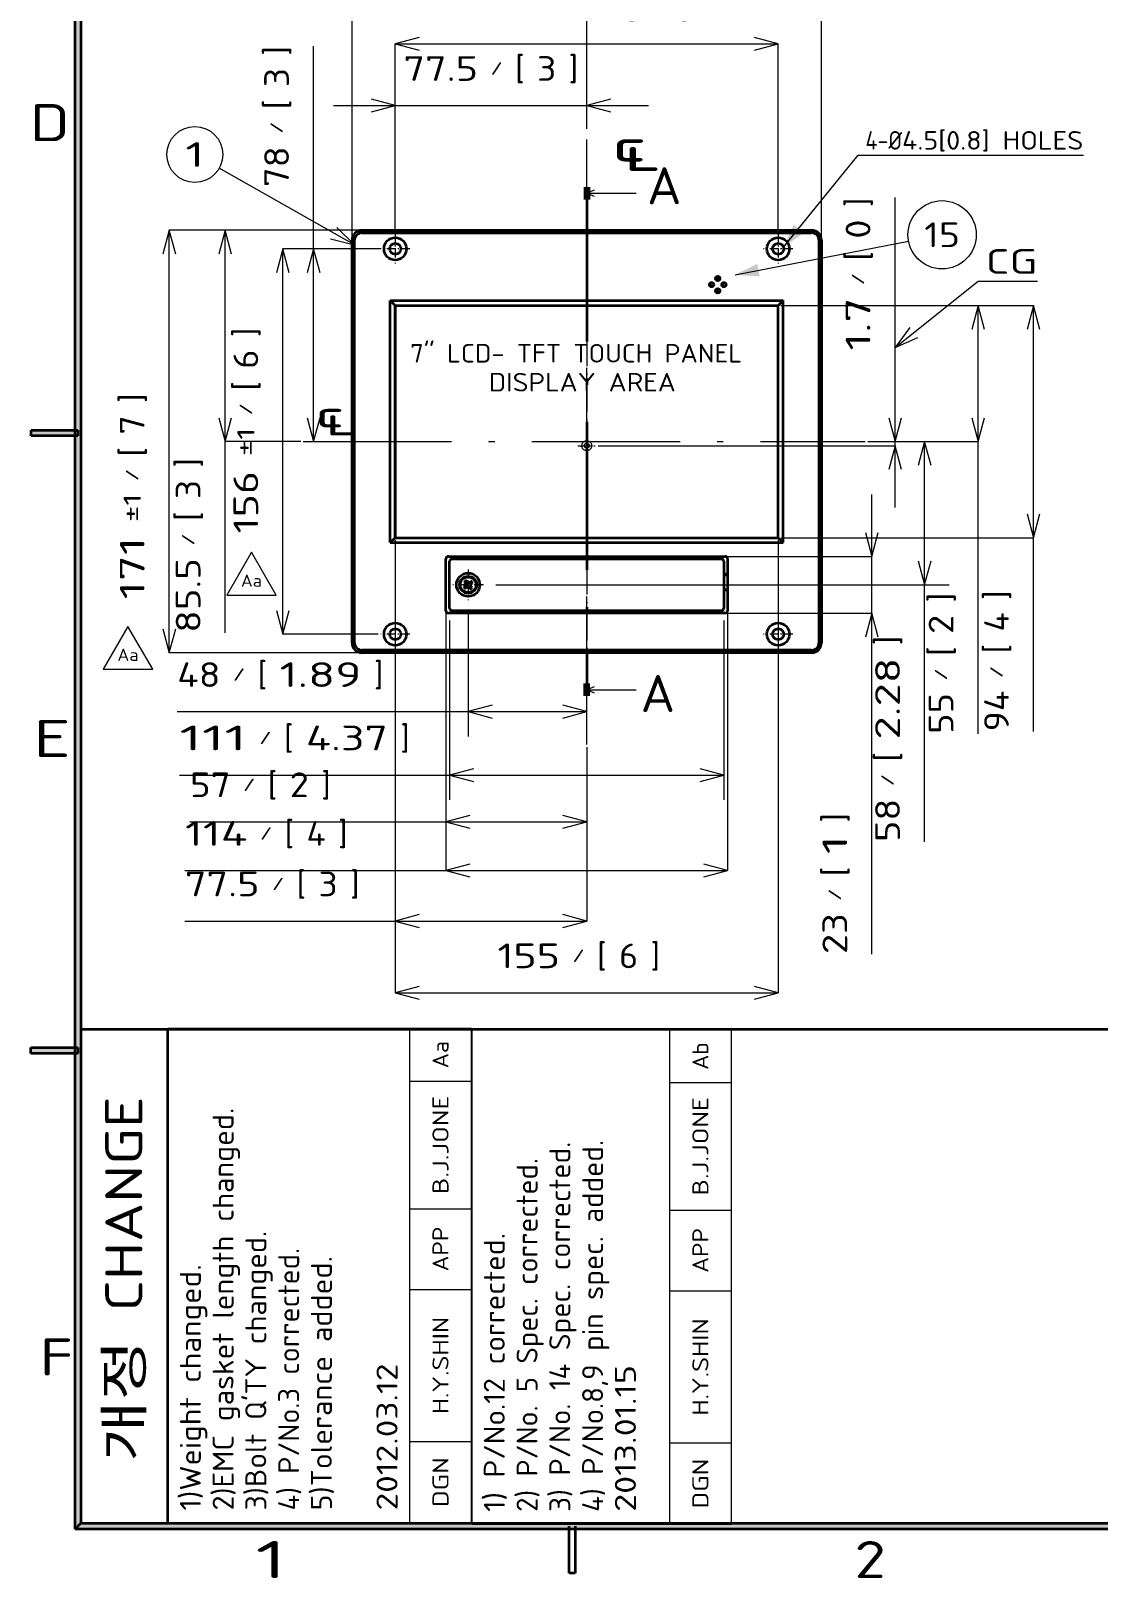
# Model space of a CAD drawing. Extents: x 23 to 417, y 3 to 294.
# Drawn here: x 26.2 to 112.6, y 5.8 to 131.1 of the extents above; entities that cross this region are included whole.
import ezdxf
from ezdxf.enums import TextEntityAlignment as Align

# ---------------------------------------------------------------- set-up
doc = ezdxf.new("R2010")
doc.units = 0
doc.linetypes.add('DASHDOT', pattern=[18.5, 12, -3, 0.5, -3])
doc.layers.get('0').update_dxf_attribs({"lineweight": 13})
doc.layers.add('3', color=7, linetype='Continuous', lineweight=13)
doc.layers.add('5', color=7, linetype='Continuous', lineweight=13)
doc.styles.add('GDT', font='gdt.shx')
doc.styles.get("Standard").update_dxf_attribs({"font": 'isocp.shx'})
doc.dimstyles.get("Standard").update_dxf_attribs({"dimtxt": 2.5, "dimasz": 2.5, "dimexe": 1.25, "dimexo": 0.625, "dimtad": 1, "dimtxsty": 'Standard', "dimcen": 2.5, "dimadec": 0, "dimazin": 0, "dimtfac": 1, "dimtmove": 0, "dimatfit": 0, "dimfxl": 0, "dimarcsym": 0})

# ---------------------------------------------------------------- blocks, each defined once
blk = doc.blocks.new('*D268')
at = {"color": 30, "lineweight": 13, "transparency": 16777216}
blk.add_line((50.69, 125.01), (76.19, 125.01), dxfattribs=at)
at = {"color": 30, "lineweight": 13, "ltscale": 0.255396, "transparency": 16777216}
blk.add_line((55.69, 114.79), (55.69, 125.01), dxfattribs=at)
at = {"color": 30, "lineweight": 13, "ltscale": 0.047096, "transparency": 16777216}
blk.add_line((71.19, 123.13), (71.19, 125.01), dxfattribs=at)
at = {"color": 30, "lineweight": 13, "transparency": 16777216}
for points in [[(53.76, 124.49), (55.69, 125.01), (53.76, 125.53)], [(73.12, 125.53), (71.19, 125.01), (73.12, 124.49)]]:
    blk.add_lwpolyline(points, dxfattribs=at)
for s, height, width, p, p2 in [('[', 2, 1.552524, (65.39, 127.01), (66.16, 127.01)), (']', 2, 1.552524, (69.72, 127.01), (70.49, 127.01)), ('77.5', 2, 1.317507, (56.35, 127.01), (62.39, 127.01)), ('/', 1, 1.818182, (63.39, 127.51), (64.39, 127.51)), ('3', 2, 1.313689, (67.16, 127.01), (68.72, 127.01))]:
    blk.add_text(s, height=height, dxfattribs=dict(at, width=width)).set_placement(p, p2, align=Align.FIT)
blk = doc.blocks.new('*D269')
at = {"color": 30, "lineweight": 13, "ltscale": 0.380505, "transparency": 16777216}
for p, q in [((55.69, 114.79), (55.69, 130.02)), ((86.69, 114.79), (86.69, 130.02))]:
    blk.add_line(p, q, dxfattribs=at)
at = {"color": 30, "lineweight": 13, "transparency": 16777216}
blk.add_line((55.69, 130.02), (86.69, 130.02), dxfattribs=at)
for points in [[(57.62, 130.53), (55.69, 130.02), (57.62, 129.5)], [(84.76, 129.5), (86.69, 130.02), (84.76, 130.53)]]:
    blk.add_lwpolyline(points, dxfattribs=at)
for s, height, width, p, p2 in [('[', 2, 1.552524, (74.4, 132.02), (75.17, 132.02)), (']', 2, 1.552524, (78.73, 132.02), (79.5, 132.02)), ('155', 2, 1.412751, (62.84, 132.02), (67.9, 132.02)), ('%%p1', 1.4, 1.565387, (69.1, 132.32), (71.4, 132.32)), ('/', 1, 1.818182, (72.4, 132.52), (73.4, 132.52)), ('6', 2, 1.295757, (76.17, 132.02), (77.73, 132.02))]:
    blk.add_text(s, height=height, dxfattribs=dict(at, width=width)).set_placement(p, p2, align=Align.FIT)
blk = doc.blocks.new('*D270')
at = {"color": 30, "lineweight": 13, "transparency": 16777216}
blk.add_line((49.08, 97.81), (49.08, 129.83), dxfattribs=at)
at = {"color": 30, "lineweight": 13, "ltscale": 0.130562, "transparency": 16777216}
blk.add_line((54.3, 113.41), (49.08, 113.41), dxfattribs=at)
at = {"color": 30, "lineweight": 13, "transparency": 16777216}
for points in [[(49.6, 111.48), (49.08, 113.41), (48.56, 111.48)], [(48.56, 99.74), (49.08, 97.81), (49.6, 99.74)]]:
    blk.add_lwpolyline(points, dxfattribs=at)
for s, height, width, p, p2 in [(']', 2, 1.552527, (47.08, 129.05), (47.08, 129.83)), ('3', 2, 1.313689, (47.08, 126.5), (47.08, 128.05)), ('[', 2, 1.552527, (47.08, 124.72), (47.08, 125.5)), ('/', 1, 1.818182, (46.58, 122.72), (46.58, 123.72)), ('78', 2, 1.32311, (47.08, 118.41), (47.08, 121.72))]:
    blk.add_text(s, height=height, rotation=90, dxfattribs=dict(at, width=width)).set_placement(p, p2, align=Align.FIT)
blk = doc.blocks.new('*D271')
at = {"color": 30, "lineweight": 13, "ltscale": 0.197897, "transparency": 16777216}
blk.add_line((54.5, 113.41), (46.59, 113.41), dxfattribs=at)
at = {"color": 30, "lineweight": 13, "transparency": 16777216}
blk.add_line((46.59, 82.21), (46.59, 113.41), dxfattribs=at)
at = {"color": 30, "lineweight": 13, "ltscale": 0.192897, "transparency": 16777216}
blk.add_line((54.3, 82.21), (46.59, 82.21), dxfattribs=at)
at = {"color": 30, "lineweight": 13, "transparency": 16777216}
for points in [[(47.11, 111.48), (46.59, 113.41), (46.07, 111.48)], [(46.07, 84.14), (46.59, 82.21), (47.11, 84.14)]]:
    blk.add_lwpolyline(points, dxfattribs=at)
for s, height, width, p, p2 in [(']', 2, 1.552524, (44.59, 106.26), (44.59, 107.03)), ('6', 2, 1.295757, (44.59, 103.7), (44.59, 105.26)), ('[', 2, 1.552524, (44.59, 101.93), (44.59, 102.7)), ('/', 1, 1.818182, (44.09, 99.93), (44.09, 100.93)), ('%%p1', 1.4, 1.565387, (44.29, 96.63), (44.29, 98.93)), ('156', 2, 1.406325, (44.59, 90.37), (44.59, 95.43))]:
    blk.add_text(s, height=height, rotation=90, dxfattribs=dict(at, width=width)).set_placement(p, p2, align=Align.FIT)
blk = doc.blocks.new('*D272')
at = {"color": 30, "lineweight": 13, "transparency": 16777216}
for p, q in [((52.19, 114.31), (52.19, 135.27)), ((52.19, 135.27), (86.11, 135.27))]:
    blk.add_line(p, q, dxfattribs=at)
at = {"color": 30, "lineweight": 13, "ltscale": 0.303568, "transparency": 16777216}
blk.add_line((71.19, 123.13), (71.19, 135.27), dxfattribs=at)
at = {"color": 30, "lineweight": 13, "transparency": 16777216}
for points in [[(54.12, 135.79), (52.19, 135.27), (54.12, 134.75)], [(69.26, 134.75), (71.19, 135.27), (69.26, 135.79)]]:
    blk.add_lwpolyline(points, dxfattribs=at)
for s, height, width, p, p2 in [('95', 2, 1.277217, (74.7, 137.27), (78, 137.27)), ('[', 2, 1.552524, (81, 137.27), (81.78, 137.27)), ('4', 2, 1.195298, (82.78, 137.27), (84.33, 137.27)), (']', 2, 1.552527, (85.33, 137.27), (86.11, 137.27)), ('/', 1, 1.818182, (79, 137.77), (80, 137.77))]:
    blk.add_text(s, height=height, dxfattribs=dict(at, width=width)).set_placement(p, p2, align=Align.FIT)
blk = doc.blocks.new('*D273')
at = {"color": 30, "lineweight": 13, "transparency": 16777216}
for p, q in [((52.19, 114.31), (52.19, 140.4)), ((52.19, 140.4), (90.19, 140.4)), ((90.19, 114.31), (90.19, 140.4))]:
    blk.add_line(p, q, dxfattribs=at)
for points in [[(54.12, 140.92), (52.19, 140.4), (54.12, 139.88)], [(88.26, 139.88), (90.19, 140.4), (88.26, 140.92)]]:
    blk.add_lwpolyline(points, dxfattribs=at)
for s, height, width, p, p2 in [('190', 2, 1.44266, (62.84, 142.4), (67.9, 142.4)), ('%%p1', 1.4, 1.565387, (69.1, 142.7), (71.4, 142.7)), ('[', 2, 1.552524, (74.4, 142.4), (75.17, 142.4)), ('7', 2, 1.412626, (76.17, 142.4), (77.73, 142.4)), (']', 2, 1.552524, (78.73, 142.4), (79.5, 142.4)), ('/', 1, 1.818182, (72.4, 142.9), (73.4, 142.9))]:
    blk.add_text(s, height=height, dxfattribs=dict(at, width=width)).set_placement(p, p2, align=Align.FIT)
blk = doc.blocks.new('*D274')
at = {"color": 30, "lineweight": 13, "transparency": 16777216}
for p, q in [((55.69, 89.82), (55.69, 58.99)), ((38.66, 58.99), (71.19, 58.99))]:
    blk.add_line(p, q, dxfattribs=at)
at = {"color": 30, "lineweight": 13, "ltscale": 0.352021, "transparency": 16777216}
blk.add_line((71.19, 73.07), (71.19, 58.99), dxfattribs=at)
at = {"color": 30, "lineweight": 13, "transparency": 16777216}
for points in [[(57.63, 59.51), (55.69, 58.99), (57.63, 58.47)], [(69.26, 58.47), (71.19, 58.99), (69.26, 59.51)]]:
    blk.add_lwpolyline(points, dxfattribs=at)
for s, height, width, p, p2 in [('77.5', 2, 1.317507, (38.66, 60.99), (44.7, 60.99)), ('[', 2, 1.552527, (47.7, 60.99), (48.47, 60.99)), ('3', 2, 1.313689, (49.47, 60.99), (51.03, 60.99)), (']', 2, 1.552521, (52.03, 60.99), (52.8, 60.99)), ('/', 1, 1.818182, (45.7, 61.49), (46.7, 61.49))]:
    blk.add_text(s, height=height, dxfattribs=dict(at, width=width)).set_placement(p, p2, align=Align.FIT)
blk = doc.blocks.new('*D275')
at = {"color": 30, "lineweight": 13, "transparency": 16777216}
for p, q in [((55.69, 89.82), (55.69, 53.17)), ((86.69, 89.82), (86.69, 53.17)), ((55.69, 53.17), (86.69, 53.17))]:
    blk.add_line(p, q, dxfattribs=at)
for points in [[(57.63, 53.68), (55.69, 53.17), (57.63, 52.65)], [(84.76, 52.65), (86.69, 53.17), (84.76, 53.68)]]:
    blk.add_lwpolyline(points, dxfattribs=at)
for s, height, width, p, p2 in [('155', 2, 1.412751, (63.96, 55.17), (69.02, 55.17)), ('/', 1, 1.818182, (70.02, 55.67), (71.02, 55.67)), ('[', 2, 1.552524, (72.02, 55.17), (72.8, 55.17)), ('6', 2, 1.295757, (73.8, 55.17), (75.35, 55.17)), (']', 2, 1.552524, (76.35, 55.17), (77.13, 55.17))]:
    blk.add_text(s, height=height, dxfattribs=dict(at, width=width)).set_placement(p, p2, align=Align.FIT)
blk = doc.blocks.new('*D276')
at = {"color": 30, "lineweight": 13, "ltscale": 0.399436, "transparency": 16777216}
blk.add_line((86.89, 108.82), (102.87, 108.82), dxfattribs=at)
at = {"color": 30, "lineweight": 13, "transparency": 16777216}
blk.add_line((102.87, 74.14), (102.87, 108.82), dxfattribs=at)
at = {"color": 30, "lineweight": 13, "ltscale": 0.223427, "transparency": 16777216}
blk.add_line((93.93, 97.81), (102.87, 97.81), dxfattribs=at)
at = {"color": 30, "lineweight": 13, "transparency": 16777216}
for points in [[(103.38, 106.89), (102.87, 108.82), (102.35, 106.89)], [(102.35, 99.74), (102.87, 97.81), (103.38, 99.74)]]:
    blk.add_lwpolyline(points, dxfattribs=at)
for s, height, width, p, p2 in [(']', 2, 1.552521, (100.87, 84.78), (100.87, 85.56)), ('2', 2, 1.273555, (100.87, 82.23), (100.87, 83.78)), ('[', 2, 1.552527, (100.87, 80.45), (100.87, 81.23)), ('/', 1, 1.818182, (100.37, 78.45), (100.37, 79.45)), ('55', 2, 1.280673, (100.87, 74.14), (100.87, 77.45))]:
    blk.add_text(s, height=height, rotation=90, dxfattribs=dict(at, width=width)).set_placement(p, p2, align=Align.FIT)
blk = doc.blocks.new('*D277')
at = {"color": 30, "lineweight": 13, "transparency": 16777216}
for p, q in [((86.89, 108.82), (107.36, 108.82)), ((107.36, 74.34), (107.36, 108.82)), ((86.89, 90.02), (107.36, 90.02))]:
    blk.add_line(p, q, dxfattribs=at)
for points in [[(107.88, 106.89), (107.36, 108.82), (106.85, 106.89)], [(106.85, 91.95), (107.36, 90.02), (107.88, 91.95)]]:
    blk.add_lwpolyline(points, dxfattribs=at)
for s, height, width, p, p2 in [(']', 2, 1.552521, (105.36, 84.98), (105.36, 85.76)), ('4', 2, 1.195298, (105.36, 82.43), (105.36, 83.98)), ('[', 2, 1.552527, (105.36, 80.65), (105.36, 81.43)), ('/', 1, 1.818182, (104.86, 78.65), (104.86, 79.65)), ('94', 2, 1.221939, (105.36, 74.34), (105.36, 77.65))]:
    blk.add_text(s, height=height, rotation=90, dxfattribs=dict(at, width=width)).set_placement(p, p2, align=Align.FIT)
blk = doc.blocks.new('*D278')
at = {"color": 30, "lineweight": 13, "transparency": 16777216}
blk.add_line((94.27, 56.31), (94.27, 93.51), dxfattribs=at)
at = {"color": 30, "lineweight": 13, "ltscale": 0.292062, "transparency": 16777216}
for p, q in [((82.59, 88.51), (94.27, 88.51)), ((82.59, 83.91), (94.27, 83.91))]:
    blk.add_line(p, q, dxfattribs=at)
at = {"color": 30, "lineweight": 13, "transparency": 16777216}
for points in [[(93.75, 90.44), (94.27, 88.51), (94.79, 90.44)], [(94.79, 81.98), (94.27, 83.91), (93.75, 81.98)]]:
    blk.add_lwpolyline(points, dxfattribs=at)
for s, height, width, p, p2 in [(']', 2, 1.552527, (92.27, 66.95), (92.27, 67.72)), ('1', 2, 2.21984, (92.27, 64.39), (92.27, 65.95)), ('[', 2, 1.552527, (92.27, 62.62), (92.27, 63.39)), ('/', 1, 1.818182, (91.77, 60.62), (91.77, 61.62)), ('23', 2, 1.280673, (92.27, 56.31), (92.27, 59.62))]:
    blk.add_text(s, height=height, rotation=90, dxfattribs=dict(at, width=width)).set_placement(p, p2, align=Align.FIT)
blk = doc.blocks.new('*D279')
at = {"color": 30, "lineweight": 13, "ltscale": 0.422212, "transparency": 16777216}
blk.add_line((59.79, 83.91), (59.79, 67.02), dxfattribs=at)
at = {"color": 30, "lineweight": 13, "ltscale": 0.151163, "transparency": 16777216}
blk.add_line((71.19, 73.07), (71.19, 67.02), dxfattribs=at)
at = {"color": 30, "lineweight": 13, "transparency": 16777216}
blk.add_line((39.06, 67.02), (71.19, 67.02), dxfattribs=at)
for points in [[(61.72, 67.54), (59.79, 67.02), (61.72, 66.51)], [(69.26, 66.51), (71.19, 67.02), (69.26, 67.54)]]:
    blk.add_lwpolyline(points, dxfattribs=at)
for s, height, width, p, p2 in [('57', 2, 1.32311, (39.06, 69.02), (42.36, 69.02)), ('/', 1, 1.818182, (43.36, 69.52), (44.36, 69.52)), ('[', 2, 1.552527, (45.36, 69.02), (46.14, 69.02)), ('2', 2, 1.273555, (47.14, 69.02), (48.69, 69.02)), (']', 2, 1.552521, (49.69, 69.02), (50.47, 69.02))]:
    blk.add_text(s, height=height, dxfattribs=dict(at, width=width)).set_placement(p, p2, align=Align.FIT)
blk = doc.blocks.new('*D280')
at = {"color": 30, "lineweight": 13, "transparency": 16777216}
for p, q in [((59.79, 83.91), (59.79, 63.08)), ((82.59, 83.91), (82.59, 63.08)), ((38.66, 63.08), (82.59, 63.08))]:
    blk.add_line(p, q, dxfattribs=at)
for points in [[(61.72, 63.59), (59.79, 63.08), (61.72, 62.56)], [(80.66, 62.56), (82.59, 63.08), (80.66, 63.59)]]:
    blk.add_lwpolyline(points, dxfattribs=at)
for s, height, width, p, p2 in [('114', 2, 1.533838, (38.66, 65.08), (43.73, 65.08)), ('/', 1, 1.818182, (44.73, 65.58), (45.73, 65.58)), ('[', 2, 1.552521, (46.73, 65.08), (47.5, 65.08)), ('4', 2, 1.195298, (48.5, 65.08), (50.06, 65.08)), (']', 2, 1.552521, (51.06, 65.08), (51.83, 65.08))]:
    blk.add_text(s, height=height, dxfattribs=dict(at, width=width)).set_placement(p, p2, align=Align.FIT)
blk = doc.blocks.new('*D281')
at = {"color": 30, "lineweight": 13, "transparency": 16777216}
for p, q in [((96.15, 92.47), (96.15, 117.56)), ((72.12, 97.47), (96.15, 97.47))]:
    blk.add_line(p, q, dxfattribs=at)
at = {"color": 30, "lineweight": 13, "ltscale": 0.05553, "transparency": 16777216}
blk.add_line((93.93, 97.81), (96.15, 97.81), dxfattribs=at)
at = {"color": 30, "lineweight": 13, "transparency": 16777216}
for points in [[(95.63, 99.74), (96.15, 97.81), (96.67, 99.74)], [(96.67, 95.54), (96.15, 97.47), (95.63, 95.54)]]:
    blk.add_lwpolyline(points, dxfattribs=at)
for s, height, width, p, p2 in [(']', 2, 1.552527, (94.15, 116.79), (94.15, 117.56)), ('0', 2, 1.410606, (94.15, 114.23), (94.15, 115.79)), ('[', 2, 1.552521, (94.15, 112.46), (94.15, 113.23)), ('/', 1, 1.818182, (93.65, 110.46), (93.65, 111.46)), ('1.7', 2, 1.586681, (94.15, 105.17), (94.15, 109.46))]:
    blk.add_text(s, height=height, rotation=90, dxfattribs=dict(at, width=width)).set_placement(p, p2, align=Align.FIT)
blk = doc.blocks.new('*D282')
at = {"color": 30, "lineweight": 13, "ltscale": 0.271581, "transparency": 16777216}
blk.add_line((52.79, 114.91), (41.92, 114.91), dxfattribs=at)
at = {"color": 30, "lineweight": 13, "transparency": 16777216}
blk.add_line((41.92, 82.33), (41.92, 114.91), dxfattribs=at)
at = {"color": 30, "lineweight": 13, "ltscale": 0.152972, "transparency": 16777216}
blk.add_line((48.04, 97.81), (41.92, 97.81), dxfattribs=at)
at = {"color": 30, "lineweight": 13, "transparency": 16777216}
for points in [[(42.44, 112.98), (41.92, 114.91), (41.41, 112.98)], [(41.41, 99.74), (41.92, 97.81), (42.44, 99.74)]]:
    blk.add_lwpolyline(points, dxfattribs=at)
for s, height, width, p, p2 in [(']', 2, 1.552524, (39.92, 95.7), (39.92, 96.48)), ('3', 2, 1.313689, (39.92, 93.15), (39.92, 94.7)), ('[', 2, 1.552524, (39.92, 91.37), (39.92, 92.15)), ('/', 1, 1.818182, (39.42, 89.37), (39.42, 90.37)), ('85.5', 2, 1.317507, (39.92, 82.33), (39.92, 88.37))]:
    blk.add_text(s, height=height, rotation=90, dxfattribs=dict(at, width=width)).set_placement(p, p2, align=Align.FIT)
blk = doc.blocks.new('*D283')
at = {"color": 30, "lineweight": 13, "ltscale": 0.384831, "transparency": 16777216}
for p, q in [((52.79, 114.91), (37.39, 114.91)), ((52.79, 80.71), (37.39, 80.71))]:
    blk.add_line(p, q, dxfattribs=at)
at = {"color": 30, "lineweight": 13, "transparency": 16777216}
blk.add_line((37.39, 80.71), (37.39, 114.91), dxfattribs=at)
for points in [[(37.91, 112.98), (37.39, 114.91), (36.88, 112.98)], [(36.88, 82.64), (37.39, 80.71), (37.91, 82.64)]]:
    blk.add_lwpolyline(points, dxfattribs=at)
for s, height, width, p, p2 in [(']', 2, 1.552524, (35.39, 100.93), (35.39, 101.7)), ('7', 2, 1.412626, (35.39, 98.37), (35.39, 99.93)), ('[', 2, 1.552524, (35.39, 96.6), (35.39, 97.37)), ('/', 1, 1.818182, (34.89, 94.6), (34.89, 95.6)), ('%%p1', 1.4, 1.565387, (35.09, 91.29), (35.09, 93.6)), ('171', 2, 1.632795, (35.39, 85.03), (35.39, 90.09))]:
    blk.add_text(s, height=height, rotation=90, dxfattribs=dict(at, width=width)).set_placement(p, p2, align=Align.FIT)
blk = doc.blocks.new('*D284')
at = {"color": 30, "lineweight": 13, "ltscale": 0.145327, "transparency": 16777216}
blk.add_line((94.73, 97.81), (100.54, 97.81), dxfattribs=at)
at = {"color": 30, "lineweight": 13, "transparency": 16777216}
for p, q in [((98.54, 65.39), (98.54, 97.81)), ((63.82, 86.21), (100.54, 86.21))]:
    blk.add_line(p, q, dxfattribs=at)
for points in [[(99.06, 95.88), (98.54, 97.81), (98.02, 95.88)], [(98.02, 88.14), (98.54, 86.21), (99.06, 88.14)]]:
    blk.add_lwpolyline(points, dxfattribs=at)
for s, height, width, p, p2 in [(']', 2, 1.552527, (96.54, 81.31), (96.54, 82.09)), ('2.28', 2, 1.475095, (96.54, 73.68), (96.54, 80.31)), ('[', 2, 1.552527, (96.54, 71.9), (96.54, 72.68)), ('/', 1, 1.818182, (96.04, 69.9), (96.04, 70.9)), ('58', 2, 1.40311, (96.54, 65.39), (96.54, 68.9))]:
    blk.add_text(s, height=height, rotation=90, dxfattribs=dict(at, width=width)).set_placement(p, p2, align=Align.FIT)
blk = doc.blocks.new('*D285')
at = {"color": 30, "lineweight": 13, "ltscale": 0.362624, "transparency": 16777216}
for p, q in [((60.09, 83.31), (60.09, 68.81)), ((82.29, 83.31), (82.29, 68.81))]:
    blk.add_line(p, q, dxfattribs=at)
at = {"color": 30, "lineweight": 13, "transparency": 16777216}
blk.add_line((38.21, 70.81), (82.29, 70.81), dxfattribs=at)
for points in [[(62.02, 71.32), (60.09, 70.81), (62.02, 70.29)], [(80.36, 70.29), (82.29, 70.81), (80.36, 71.32)]]:
    blk.add_lwpolyline(points, dxfattribs=at)
for s, height, width, p, p2 in [('111', 2, 2.022838, (38.21, 72.81), (43.67, 72.81)), ('/', 1, 1.818182, (44.67, 73.31), (45.67, 73.31)), ('[', 2, 1.552527, (46.67, 72.81), (47.45, 72.81)), ('4.37', 2, 1.412325, (48.45, 72.81), (55.09, 72.81)), (']', 2, 1.552521, (56.09, 72.81), (56.86, 72.81))]:
    blk.add_text(s, height=height, dxfattribs=dict(at, width=width)).set_placement(p, p2, align=Align.FIT)
blk = doc.blocks.new('*D286')
at = {"color": 30, "lineweight": 13, "ltscale": 0.250938, "transparency": 16777216}
blk.add_line((61.59, 83.98), (61.59, 73.94), dxfattribs=at)
at = {"color": 30, "lineweight": 13, "transparency": 16777216}
blk.add_line((38.03, 75.94), (71.19, 75.94), dxfattribs=at)
for points in [[(63.52, 76.46), (61.59, 75.94), (63.52, 75.42)], [(69.26, 75.42), (71.19, 75.94), (69.26, 76.46)]]:
    blk.add_lwpolyline(points, dxfattribs=at)
for s, height, width, p, p2 in [('48', 2, 1.299176, (38.03, 77.94), (41.54, 77.94)), ('/', 1, 1.818182, (42.54, 78.44), (43.54, 78.44)), ('[', 2, 1.552527, (44.54, 77.94), (45.32, 77.94)), ('1.89', 2, 1.564373, (46.32, 77.94), (52.96, 77.94)), (']', 2, 1.552527, (53.96, 77.94), (54.73, 77.94))]:
    blk.add_text(s, height=height, dxfattribs=dict(at, width=width)).set_placement(p, p2, align=Align.FIT)
blk = doc.blocks.new('BLOCK4015')
at = {"layer": '3', "color": 7, "lineweight": 13}
blk.add_text('D', height=3, dxfattribs=at).set_placement((26.11, 122.13), (29.34, 122.13), align=Align.FIT)
blk = doc.blocks.new('BLOCK4019')
at = {"layer": '3', "color": 7, "lineweight": 13}
blk.add_text('2', height=3, dxfattribs=at).set_placement((92.86, 5.79), (95.4, 5.79), align=Align.FIT)
blk = doc.blocks.new('BLOCK4020')
at = {"layer": '3', "color": 7, "lineweight": 13}
blk.add_text('E', height=3, dxfattribs=at).set_placement((26.38, 72.26), (29.42, 72.26), align=Align.FIT)
blk = doc.blocks.new('BLOCK4021')
at = {"layer": '3', "color": 7, "lineweight": 13}
blk.add_text('F', height=3, dxfattribs=at).set_placement((26.9, 22.19), (29.63, 22.19), align=Align.FIT)
blk = doc.blocks.new('BLOCK4022')
at = {"layer": '3', "color": 7, "lineweight": 13}
blk.add_text('1', height=3, dxfattribs=at).set_placement((44.37, 5.79), (46.9, 5.79), align=Align.FIT)
blk = doc.blocks.new('BLOCK4031')
at = {"layer": '5', "color": 7, "lineweight": 13}
blk.add_text('개정 CHANGE', height=3, rotation=90, dxfattribs=at).set_placement((35.21, 15.21), (35.21, 44.79), align=Align.FIT)
blk = doc.blocks.new('BLOCK4161')
at = {"layer": '3', "color": 7, "lineweight": 5}
blk.add_solid([(29.76, 287), (30.24, 287), (29.76, 9.76), (30.24, 10.24)], dxfattribs=at)
blk = doc.blocks.new('BLOCK4162')
at = {"layer": '3', "color": 7, "lineweight": 5}
blk.add_solid([(29.76, 9.76), (30.24, 10.24), (410.24, 9.76), (409.76, 10.24)], dxfattribs=at)
blk = doc.blocks.new('BLOCK4176')
at = {"layer": '3', "color": 7, "lineweight": 5}
blk.add_solid([(26.2, 98.26), (26.2, 98.74), (30, 98.26), (30, 98.74)], dxfattribs=at)
blk = doc.blocks.new('BLOCK4177')
at = {"layer": '3', "color": 7, "lineweight": 5}
blk.add_solid([(26.19, 48.74), (26.19, 48.26), (29.99, 48.74), (29.99, 48.26)], dxfattribs=at)
blk = doc.blocks.new('BLOCK4259')
at = {"color": 7, "lineweight": 100, "ltscale": 0.125}
for p, q in [((-0.03, 95.5), (-0.03, 90.5)), ((-0.03, -110.5), (-0.03, -105.5))]:
    blk.add_line(p, q, dxfattribs=at)
at = {"color": 7, "lineweight": 13}
for p, q in [((-0.03, 93), (19.97, 93)), ((-0.03, -108), (19.97, -108))]:
    blk.add_line(p, q, dxfattribs=at)
at = {"color": 7, "linetype": 'DASHDOT', "lineweight": 13}
blk.add_line((-0.03, 90.5), (-0.03, -105.5), dxfattribs=at)
at = {"color": 7, "lineweight": 13}
for points in [[(2.97, 94.24), (-0.03, 93), (2.97, 91.76)], [(2.97, -106.76), (-0.03, -108), (2.97, -109.24)]]:
    blk.add_lwpolyline(points, dxfattribs=at)
for p, p2 in [((24.38, 88.55), (38.35, 88.55)), ((21.77, -117.01), (35.75, -117.01))]:
    blk.add_text('A', height=15, dxfattribs=at).set_placement(p, p2, align=Align.FIT)
blk = doc.blocks.new('BLOCK4260')
at = {"color": 7, "lineweight": 13}
blk.add_lwpolyline([(79.66, 71.12), (109.78, 108.44), (200.98, 108.44)], dxfattribs=at)
blk.add_solid([(83.72, 80.26), (79.66, 71.12), (87.74, 77.01)], dxfattribs=at)
for s, p, p2 in [('4-', (112.78, 110.66), (122.09, 110.66)), ('%%c', (122.09, 110.66), (127.59, 110.66)), ('4.5[0.8] HOLES', (127.59, 110.66), (200.98, 110.66))]:
    blk.add_text(s, height=7.5, dxfattribs=at).set_placement(p, p2, align=Align.FIT)
blk = doc.blocks.new('BLOCK4261')
at = {"color": 7, "lineweight": 13, "style": 'GDT'}
blk.add_text('q', height=12.5, dxfattribs=at).set_placement((-110, -3.75), (-97.5, -3.75), align=Align.FIT)
blk = doc.blocks.new('BLOCK4262')
at = {"color": 7, "lineweight": 13}
for s, p, p2 in [('7" LCD- TFT TOUCH PANEL ', (-71.5, 24.46), (67.86, 24.46)), ('DISPLAY AREA', (-39.67, 12.75), (36.03, 12.75))]:
    blk.add_text(s, height=7.5, dxfattribs=at).set_placement(p, p2, align=Align.FIT)
blk = doc.blocks.new('BLOCK4263')
at = {"color": 7, "lineweight": 13, "style": 'GDT'}
blk.add_text('q', height=15, dxfattribs=at).set_placement((10, 103.5), (25, 103.5), align=Align.FIT)
blk = doc.blocks.new('BLOCK4264')
at = {"color": 7, "lineweight": 13}
for points in [[(124.78, 30.58), (158.46, 57.42), (182.41, 57.42)], [(130.72, 38.62), (124.78, 30.58), (133.95, 34.57)]]:
    blk.add_lwpolyline(points, dxfattribs=at)
blk.add_text('CG', height=10, dxfattribs=at).set_placement((161.46, 60.38), (182.41, 60.38), align=Align.FIT)
blk = doc.blocks.new('BLOCK4265')
at = {"color": 7, "lineweight": 13}
blk.add_lwpolyline([(-195.75, -99.69), (-175.71, -99.69), (-185.73, -82.33)], close=True, dxfattribs=at)
blk.add_text('Aa', height=5, dxfattribs=at).set_placement((-190, -96.32), (-181.46, -96.32), align=Align.FIT)
blk = doc.blocks.new('BLOCK4268')
at = {"color": 7, "lineweight": 13}
blk.add_lwpolyline([(-145.75, -69.69), (-125.71, -69.69), (-135.73, -52.33)], close=True, dxfattribs=at)
blk.add_text('Aa', height=5, dxfattribs=at).set_placement((-140, -66.32), (-131.46, -66.32), align=Align.FIT)
blk = doc.blocks.new('BLOCK4269')
at = {"color": 7, "linetype": 'DASHDOT', "lineweight": 13, "ltscale": 0.0585}
for p, q in [((54.17, 53.5), (51.83, 53.5)), ((53, 54.67), (53, 52.33))]:
    blk.add_line(p, q, dxfattribs=at)
blk = doc.blocks.new('BLOCK4270')
at = {"color": 7, "linetype": 'DASHDOT', "lineweight": 13, "ltscale": 0.0585}
for p, q in [((50.5, 57.17), (50.5, 54.83)), ((51.67, 56), (49.33, 56))]:
    blk.add_line(p, q, dxfattribs=at)
blk = doc.blocks.new('BLOCK4271')
at = {"color": 7, "linetype": 'DASHDOT', "lineweight": 13, "ltscale": 0.0585}
for p, q in [((55.5, 57.17), (55.5, 54.83)), ((56.67, 56), (54.33, 56))]:
    blk.add_line(p, q, dxfattribs=at)
blk = doc.blocks.new('BLOCK4272')
at = {"color": 7, "linetype": 'DASHDOT', "lineweight": 13, "ltscale": 0.0585}
for p, q in [((54.17, 58.5), (51.83, 58.5)), ((53, 59.67), (53, 57.33))]:
    blk.add_line(p, q, dxfattribs=at)
blk = doc.blocks.new('BLOCK4273')
at = {"color": 7, "linetype": 'DASHDOT', "lineweight": 13, "ltscale": 0.29575}
for p, q in [((-77.53, 76.42), (-77.53, 64.59)), ((-71.61, 70.5), (-83.44, 70.5))]:
    blk.add_line(p, q, dxfattribs=at)
blk = doc.blocks.new('BLOCK4274')
at = {"color": 7, "linetype": 'DASHDOT', "lineweight": 13, "ltscale": 0.29575}
for p, q in [((77.47, 76.42), (77.47, 64.59)), ((83.39, 70.5), (71.56, 70.5))]:
    blk.add_line(p, q, dxfattribs=at)
blk = doc.blocks.new('BLOCK4275')
at = {"color": 7, "linetype": 'DASHDOT', "lineweight": 13, "ltscale": 0.29575}
for p, q in [((77.47, -79.58), (77.47, -91.41)), ((83.39, -85.5), (71.56, -85.5))]:
    blk.add_line(p, q, dxfattribs=at)
blk = doc.blocks.new('BLOCK4276')
at = {"color": 7, "linetype": 'DASHDOT', "lineweight": 13, "ltscale": 0.29575}
for p, q in [((-77.53, -79.58), (-77.53, -91.41)), ((-71.61, -85.5), (-83.44, -85.5))]:
    blk.add_line(p, q, dxfattribs=at)
blk = doc.blocks.new('BLOCK4277')
at = {"color": 7, "linetype": 'DASHDOT', "lineweight": 13, "ltscale": 0.30875}
for p, q in [((-48.03, -59.32), (-48.03, -71.67)), ((-41.85, -65.5), (-54.2, -65.5))]:
    blk.add_line(p, q, dxfattribs=at)
blk = doc.blocks.new('BLOCK4278')
at = {"color": 7, "lineweight": 13}
blk.add_line((60, 60), (130.25, 73.56), dxfattribs=at)
blk.add_circle((143.82, 76.18), 13.82, dxfattribs=at)
blk.add_solid([(68.99, 64.37), (60, 60), (69.97, 59.29)], dxfattribs=at)
blk.add_text('15', height=10, dxfattribs=at).set_placement((136.55, 71.18), (151.09, 71.18), align=Align.FIT)
blk = doc.blocks.new('BLOCK4279')
at = {"color": 7, "lineweight": 13}
blk.add_line((-94.03, 72.07), (-148.81, 103.09), dxfattribs=at)
blk.add_lwpolyline([(-103.71, 74.58), (-94.03, 72.07), (-101.16, 79.08)], dxfattribs=at)
blk.add_circle((-158.67, 108.67), 11.33, dxfattribs=at)
blk.add_text('1', height=10, dxfattribs=at).set_placement((-162.55, 103.67), (-154.78, 103.67), align=Align.FIT)
blk = doc.blocks.new('BLOCK4280')
at = {"color": 7, "lineweight": 35}
for p, q in [((-91.03, 78), (90.97, 78)), ((-91.03, 77), (90.97, 77)), ((-95.03, -89), (-95.03, 74)), ((-94.03, -89), (-94.03, 74)), ((93.97, 74), (93.97, -89)), ((94.97, 74), (94.97, -89)), ((-79.53, -48.45), (-79.53, 49.55)), ((-79.53, 49.55), (79.47, 49.55)), ((-77.53, -46.45), (-77.53, 47.55)), ((-77.53, 47.55), (77.47, 47.55)), ((-77.5, -46.45), (-77.5, 47.55)), ((77.47, -46.45), (77.47, 47.55)), ((79.47, -48.45), (79.47, 49.55)), ((-79.53, -48.45), (79.47, -48.45)), ((-77.53, -46.45), (77.47, -46.45)), ((-57.03, -76), (-57.03, -55)), ((-56.03, -54), (55.97, -54)), ((-54.53, -55), (54.47, -55)), ((56.97, -55), (56.97, -76)), ((55.97, -77), (-56.03, -77)), ((54.47, -76), (-54.53, -76)), ((90.97, -92), (-91.03, -92)), ((90.97, -93), (-91.03, -93))]:
    blk.add_line(p, q, dxfattribs=at)
at = {"color": 7, "lineweight": 35, "ltscale": 0.04385}
blk.add_line((53.88, 58.7), (52.12, 58.7), dxfattribs=at)
at = {"color": 7, "lineweight": 35, "ltscale": 0.070711}
for p, q in [((-77.53, 47.55), (-79.53, 49.55)), ((77.47, 47.55), (79.47, 49.55)), ((-77.53, -46.45), (-79.53, -48.45)), ((77.47, -46.45), (79.47, -48.45))]:
    blk.add_line(p, q, dxfattribs=at)
at = {"color": 7, "lineweight": 35, "ltscale": 0.475}
for p, q in [((-55.53, -75), (-55.53, -56)), ((55.47, -56), (55.47, -75))]:
    blk.add_line(p, q, dxfattribs=at)
at = {"color": 7, "lineweight": 35, "ltscale": 0.0375}
for p, q in [((56.97, -61.2), (55.47, -61.2)), ((55.47, -61.41), (56.97, -61.41)), ((55.47, -61.41), (56.97, -61.41)), ((56.97, -67.5), (55.47, -67.5))]:
    blk.add_line(p, q, dxfattribs=at)
at = {"color": 7, "lineweight": 35, "ltscale": 0.037499}
for p, q in [((55.47, -61.5), (56.97, -61.5)), ((55.47, -67.5), (56.97, -67.5))]:
    blk.add_line(p, q, dxfattribs=at)
at = {"color": 7, "lineweight": 35, "ltscale": 0.01199}
for p, q in [((-49.8, -66.11), (-49.42, -65.82)), ((-49.26, -64.78), (-49.54, -64.39)), ((-48.75, -66.73), (-49.14, -67.01)), ((-48.64, -63.72), (-48.35, -64.11)), ((-47.41, -67.28), (-47.7, -66.89)), ((-47.3, -64.27), (-46.91, -63.99)), ((-46.79, -66.22), (-46.51, -66.61)), ((-46.25, -64.89), (-46.63, -65.17))]:
    blk.add_line(p, q, dxfattribs=at)
at = {"color": 7, "lineweight": 35, "ltscale": 0.019928}
for p, q in [((-48.9, -65.72), (-49.55, -66.19)), ((-49.27, -64.39), (-48.8, -65.03)), ((-49.13, -66.75), (-48.49, -66.27)), ((-48.24, -64.62), (-48.71, -63.98)), ((-47.81, -66.38), (-47.34, -67.02)), ((-46.92, -64.25), (-47.56, -64.73)), ((-46.78, -66.61), (-47.25, -65.97)), ((-47.15, -65.28), (-46.51, -64.81))]:
    blk.add_line(p, q, dxfattribs=at)
at = {"color": 7, "lineweight": 35, "ltscale": 0.012019}
for p, q in [((-49.42, -65.82), (-49.04, -65.54)), ((-48.98, -65.17), (-49.26, -64.78)), ((-48.36, -66.45), (-48.75, -66.73)), ((-48.35, -64.11), (-48.06, -64.49)), ((-47.7, -66.89), (-47.99, -66.51)), ((-47.69, -64.55), (-47.3, -64.27)), ((-47.07, -65.83), (-46.79, -66.22)), ((-46.63, -65.17), (-47.02, -65.46))]:
    blk.add_line(p, q, dxfattribs=at)
at = {"color": 7, "lineweight": 35}
for centre, radius in [((-77.53, 70.5), 4.55), ((-77.53, 70.5), 2.25), ((77.47, 70.5), 4.55), ((77.47, 70.5), 2.25), ((50.5, 56), 0.9), ((53, 58.5), 0.9), ((55.5, 56), 0.9), ((53, 53.5), 0.9), ((-48.03, -65.5), 4.75), ((-48.03, -65.5), 3.48), ((-48.03, -65.5), 3.17), ((-77.53, -85.5), 4.55), ((77.47, -85.5), 4.55), ((-77.53, -85.5), 2.25), ((77.47, -85.5), 2.25)]:
    blk.add_circle(centre, radius, dxfattribs=at)
for centre, radius, start, end in [((-91.03, 74), 4, 90, 180), ((-91.03, 74), 3, 90, 180), ((90.97, 74), 4, 0, 90), ((90.97, 74), 3, 0.00001, 90), ((-56.03, -55), 1, 90, 180), ((-54.53, -56), 1, 90, 180), ((54.47, -56), 1, 0, 90), ((55.97, -55), 1, 0, 90), ((-48.03, -65.5), 1.88, 199.08911, 233.63471), ((-48.08, -60.59), 5.79, 252.68023, 255.32412), ((-48.03, -65.5), 1.67, 204.37287, 228.35094), ((-48.03, -65.5), 1.88, 109.08911, 143.63471), ((-49.53, -70.18), 5.79, 87.3997, 90.04358), ((-48.03, -65.5), 1.67, 114.37287, 138.35094), ((-43.35, -67.01), 5.79, 177.3997, 180.04358), ((-49.19, -65.32), 0.263, 306.87274, 329.39098), ((-49.19, -65.32), 0.263, 13.38427, 35.85001), ((-49.19, -65.32), 0.261, 328.99442, 351.63521), ((-49.19, -65.32), 0.261, 351.12996, 13.77983), ((-49.19, -65.32), 0.488, 306.36191, 328.86191), ((-49.19, -65.32), 0.483, 13.75125, 36.47257), ((-49.19, -65.32), 0.483, 328.75726, 351.46656), ((-49.19, -65.32), 0.483, 351.25125, 13.97257), ((-43.11, -65.45), 5.79, 162.68023, 165.32412), ((-48.2, -66.67), 0.488, 103.86191, 126.36191), ((-48.21, -66.67), 0.263, 103.38427, 125.85001), ((-48.2, -66.66), 0.483, 81.25125, 103.97257), ((-48.2, -66.66), 0.262, 81.14368, 103.76607), ((-47.85, -64.33), 0.488, 216.36191, 238.86191), ((-48.2, -66.66), 0.261, 58.99442, 81.63521), ((-48.2, -66.66), 0.483, 58.75125, 81.47257), ((-47.85, -64.34), 0.483, 238.75125, 261.47257), ((-48.2, -66.67), 0.263, 36.87274, 59.39098), ((-47.85, -64.33), 0.263, 216.87274, 239.39098), ((-47.85, -64.33), 0.261, 238.99442, 261.63521), ((-48.2, -66.66), 0.483, 36.25125, 58.97257), ((-47.85, -64.34), 0.483, 261.25726, 283.96656), ((-47.85, -64.33), 0.261, 261.12996, 283.77983), ((-47.85, -64.33), 0.263, 283.38427, 305.85001), ((-47.85, -64.34), 0.483, 283.75125, 306.47257), ((-48.03, -65.5), 1.88, 289.08911, 323.63471), ((-52.94, -65.55), 5.79, 342.68023, 345.32412), ((-46.87, -65.68), 0.483, 171.25125, 193.97257), ((-46.86, -65.68), 0.483, 148.75125, 171.47257), ((-48.03, -65.5), 1.67, 294.37287, 318.35094), ((-46.86, -65.68), 0.488, 193.86191, 216.36191), ((-46.86, -65.67), 0.483, 126.25125, 148.97257), ((-46.86, -65.68), 0.261, 148.99442, 171.63521), ((-46.86, -65.68), 0.261, 171.12996, 193.77983), ((-46.86, -65.68), 0.263, 193.38427, 215.85001), ((-46.86, -65.67), 0.263, 126.87274, 149.39098), ((-52.71, -63.99), 5.8, 357.40156, 0.0417), ((-48.03, -65.5), 1.67, 24.37287, 48.35094), ((-48.03, -65.5), 1.88, 19.08911, 53.63471), ((-46.52, -60.82), 5.8, 267.40156, 270.0417), ((-47.97, -70.41), 5.79, 72.68023, 75.32412), ((-54.53, -75), 1, 180, 270), ((54.47, -75), 1, 270, 360), ((-56.03, -76), 1, 180, 270), ((55.97, -76), 1, 270, 360), ((-91.03, -89), 4, 180, 270), ((-91.03, -89), 3, 180, 270), ((90.97, -89), 4, 270, 360), ((90.97, -89), 3, 270, 360)]:
    blk.add_arc(centre, radius, start, end, dxfattribs=at)
blk = doc.blocks.new('BLOCK4772')
at = {"color": 7, "lineweight": 13}
for p, q in [((37.51, 10.19), (37.51, 50.23)), ((37.51, 50.23), (62.08, 50.23)), ((57.08, 10.19), (57.08, 50.23)), ((62.08, 10.19), (62.08, 50.23)), ((37.51, 10.19), (62.08, 10.19))]:
    blk.add_line(p, q, dxfattribs=at)
at = {"color": 7, "lineweight": 13, "ltscale": 0.125}
for p, q in [((57.08, 45.95), (62.08, 45.95)), ((57.08, 35.62), (62.08, 35.62)), ((57.08, 29.09), (62.08, 29.09)), ((57.08, 16.77), (62.08, 16.77))]:
    blk.add_line(p, q, dxfattribs=at)
at = {"color": 7, "lineweight": 13}
for s, height, p, p2 in [('Aa', 1.3, (60.21, 46.98), (60.21, 49.2)), ('B.J.JONE', 1.3, (60.21, 36.8), (60.21, 44.77)), ('2)EMC gasket length changed.', 1.7, (42.81, 11.19), (42.81, 43.8)), ('APP', 1.3, (60.21, 30.54), (60.21, 34.17)), ("3)Bolt Q'TY changed.", 1.7, (45.46, 11.19), (45.46, 33.83)), ('4) P/No.3 corrected.', 1.7, (48.12, 11.19), (48.12, 32.45)), ('5)Tolerance added.', 1.7, (50.77, 11.19), (50.77, 31.79)), ('1)Weight changed.', 1.7, (40.16, 11.19), (40.16, 31.13)), ('SHIN', 1.3, (60.21, 22.52), (60.21, 26.86)), ('2012.03.12', 1.7, (56.08, 11.19), (56.08, 23.08)), ('H.Y.', 1.3, (60.21, 18.99), (60.21, 22.52)), ('DGN', 1.3, (60.21, 11.46), (60.21, 15.5))]:
    blk.add_text(s, height=height, rotation=90, dxfattribs=at).set_placement(p, p2, align=Align.FIT)
blk = doc.blocks.new('BLOCK4777')
at = {"color": 7, "lineweight": 13}
for p, q in [((37.51, 10.19), (37.51, 50.23)), ((37.51, 50.23), (58.51, 50.23)), ((53.51, 10.19), (53.51, 50.23)), ((58.51, 10.19), (58.51, 50.23)), ((37.51, 10.19), (58.51, 10.19))]:
    blk.add_line(p, q, dxfattribs=at)
at = {"color": 7, "lineweight": 13, "ltscale": 0.125}
for p, q in [((53.51, 45.95), (58.51, 45.95)), ((53.51, 35.62), (58.51, 35.62)), ((53.51, 29.09), (58.51, 29.09)), ((53.51, 16.77), (58.51, 16.77))]:
    blk.add_line(p, q, dxfattribs=at)
at = {"color": 7, "lineweight": 13}
for s, height, p, p2 in [('Ab', 1.3, (56.64, 46.98), (56.64, 49.2)), ('B.J.JONE', 1.3, (56.64, 36.8), (56.64, 44.77)), ('3) P/No. 14 Spec. corrected.', 1.7, (45.46, 11.19), (45.46, 41.16)), ('4) P/No.8,9 pin spec. added.', 1.7, (48.12, 11.19), (48.12, 41.3)), ('2) P/No. 5 Spec. corrected.', 1.7, (42.81, 11.19), (42.81, 39.84)), ('APP', 1.3, (56.64, 30.54), (56.64, 34.17)), ('P/No.12 corrected.', 1.7, (40.16, 13.97), (40.16, 33.77)), ('SHIN', 1.3, (56.64, 22.52), (56.64, 26.86)), ('2013.01.15', 1.7, (50.77, 11.19), (50.77, 23.08)), ('H.Y.', 1.3, (56.64, 18.99), (56.64, 22.52)), ('DGN', 1.3, (56.64, 11.46), (56.64, 15.5)), ('1) ', 1.7, (40.16, 11.19), (40.16, 13.97))]:
    blk.add_text(s, height=height, rotation=90, dxfattribs=at).set_placement(p, p2, align=Align.FIT)

msp = doc.modelspace()

# ---------------------------------------------------------------- linework, layer by layer
at = {"color": 7, "linetype": 'DASHDOT', "lineweight": 13}
for p, q in [((71.1879, 73.27), (71.1879, 122.9269)), ((48.2436, 97.8119), (93.7283, 97.8119))]:
    msp.add_line(p, q, dxfattribs=at)
at = {"color": 7, "linetype": 'DASHDOT', "lineweight": 35}
msp.add_line((71.1879, 117.9119), (71.1879, 77.7119), dxfattribs=at)
at = {"color": 7, "linetype": 'DASHDOT', "lineweight": 13, "ltscale": 0.036376}
msp.add_line((70.4604, 97.4719), (71.9154, 97.4719), dxfattribs=at)
at = {"color": 7, "lineweight": 35}
for p, q in [((30.2375, 50.2375), (409.7625, 50.2375)), ((37.2375, 50.2375), (37.2375, 10.2375))]:
    msp.add_line(p, q, dxfattribs=at)
at = {"color": 7, "linetype": 'DASHDOT', "lineweight": 13}
for radius in [0.4, 0.2]:
    msp.add_circle((71.1879, 97.4719), radius, dxfattribs=at)
at = {"layer": '3', "color": 7, "lineweight": 35}
for p, q in [((29.7625, 9.7625), (29.7625, 287)), ((30.2375, 287), (30.2375, 10.2375)), ((30.2375, 10.2375), (409.7625, 10.2375)), ((410.2375, 9.7625), (29.7625, 9.7625))]:
    msp.add_line(p, q, dxfattribs=at)
at = {"layer": '3', "color": 7, "lineweight": 35, "ltscale": 0.011875}
for p, q in [((26.2, 98.2625), (26.2, 98.7375)), ((30, 98.7375), (30, 98.2625)), ((26.1938, 48.2625), (26.1938, 48.7375)), ((29.9938, 48.7375), (29.9938, 48.2625)), ((70.2375, 6.2), (69.7625, 6.2))]:
    msp.add_line(p, q, dxfattribs=at)
at = {"layer": '3', "color": 7, "lineweight": 35, "ltscale": 0.095}
for p, q in [((26.2, 98.7375), (30, 98.7375)), ((30, 98.2625), (26.2, 98.2625)), ((26.1938, 48.7375), (29.9938, 48.7375)), ((29.9938, 48.2625), (26.1938, 48.2625)), ((69.7625, 6.2), (69.7625, 10)), ((70.2375, 10), (70.2375, 6.2))]:
    msp.add_line(p, q, dxfattribs=at)
at = {"layer": '3', "color": 7, "lineweight": 35, "ltscale": 0.016794}
for p, q in [((29.7625, 9.7625), (30.2375, 10.2375)), ((30.2375, 10.2375), (29.7625, 9.7625))]:
    msp.add_line(p, q, dxfattribs=at)

# ---------------------------------------------------------------- block references
at = {"lineweight": 0, "xscale": 0.2, "yscale": 0.2, "zscale": 0.2}
for name in ['BLOCK4279', 'BLOCK4260', 'BLOCK4263', 'BLOCK4259', 'BLOCK4278', 'BLOCK4280', 'BLOCK4273', 'BLOCK4274', 'BLOCK4264', 'BLOCK4270', 'BLOCK4272', 'BLOCK4269', 'BLOCK4271', 'BLOCK4262', 'BLOCK4261', 'BLOCK4268', 'BLOCK4277', 'BLOCK4265', 'BLOCK4276', 'BLOCK4275']:
    msp.add_blockref(name, (71.1932, 99.3118), dxfattribs=at)
at = {"lineweight": 0}
for name, p in [('BLOCK4772', (-0.2119, 0.0785)), ('BLOCK4777', (24.3962, -0.036))]:
    msp.add_blockref(name, p, dxfattribs=at)
at = {"layer": '3', "lineweight": 0}
for name in ['BLOCK4161', 'BLOCK4015', 'BLOCK4176', 'BLOCK4020', 'BLOCK4177', 'BLOCK4021', 'BLOCK4162', 'BLOCK4022', 'BLOCK4019']:
    msp.add_blockref(name, (0, 0), dxfattribs=at)
at = {"layer": '5', "lineweight": 0}
msp.add_blockref('BLOCK4031', (0, 0), dxfattribs=at)

# ---------------------------------------------------------------- dimensions: what is measured, and where the dimension line sits
at = {"color": 0, "lineweight": 0}
for base, p1, p2, angle, picture, middle, dimtype in [((52.1879, 140.3991), (90.1879, 114.1119), (52.1879, 114.1119), 180, '*D273', (71.1704, 140.3991), 161), ((55.6879, 130.0151), (86.6879, 114.5949), (55.6879, 114.5949), 179.999046, '*D269', (71.1704, 130.0151), 160), ((37.3947, 114.9119), (52.9879, 80.7119), (52.9879, 114.9119), 90, '*D283', (37.3947, 93.3677), 161), ((46.589, 113.4119), (54.5049, 82.2119), (54.5049, 113.4119), 89.999523, '*D271', (46.589, 98.7), 160)]:
    dim = msp.add_linear_dim(base=base, p1=p1, p2=p2, angle=angle, text='<>{}{%%p1}', dimstyle='Standard', override={"dimlfac": 5, "dimtol": 0, "dimlim": 0, "dimtp": 1, "dimtm": 1}, dxfattribs=at)
    dim.commit()
    dim.dimension.update_dxf_attribs({"geometry": picture, "text_midpoint": middle, "dimtype": dimtype})
for base, p1, p2, angle, picture, middle, dimtype in [((71.1879, 135.2696), (52.1879, 114.1119), (71.1879, 122.9269), 359.998092, '*D272', (80.4031, 135.2696), 160), ((49.0824, 113.4119), (48.2436, 97.8119), (54.5049, 113.4119), 89.999523, '*D270', (49.0824, 124.119), 160), ((71.1879, 125.0108), (55.6879, 114.5949), (71.1879, 122.9269), 359.998092, '*D268', (63.4204, 125.0108), 160), ((96.1495, 97.4719), (93.7283, 97.8119), (71.9154, 97.4719), 269.998569, '*D281', (96.1495, 111.3691), 160), ((41.9247, 97.8119), (52.9879, 114.9119), (48.2436, 97.8119), 269.998569, '*D282', (41.9247, 89.4045), 160), ((102.8654, 97.8119), (86.6879, 108.8218), (93.7283, 97.8119), 269.998569, '*D276', (102.8654, 79.8515), 160), ((107.3642, 108.8218), (86.6879, 90.0218), (86.6879, 108.8218), 90, '*D277', (107.3642, 80.0502), 161), ((98.5414, 97.8119), (62.8229, 86.2119), (93.7283, 97.8119), 89.999523, '*D284', (98.5414, 73.7409), 160), ((94.2704, 83.9119), (82.3879, 88.5118), (82.3879, 83.9119), 270, '*D278', (94.2704, 62.0164), 161), ((71.1879, 58.9891), (55.6932, 90.0218), (71.1879, 73.27), 359.998092, '*D274', (45.7326, 58.9891), 160), ((55.6932, 53.1672), (86.6879, 90.0218), (55.6932, 90.0218), 179.999046, '*D275', (70.5447, 53.1672), 160), ((71.1879, 75.9394), (61.5879, 84.9769), (71.1879, 73.27), 359.998092, '*D286', (46.384, 75.9394), 160), ((60.0879, 70.807), (82.2879, 84.3119), (60.0879, 84.3119), 180, '*D285', (47.5381, 70.807), 161), ((59.7879, 63.0755), (82.5879, 84.1119), (59.7879, 84.1119), 180, '*D280', (45.2476, 63.0755), 161), ((59.7879, 67.0234), (71.1879, 73.27), (59.7879, 84.1119), 179.999046, '*D279', (44.7627, 67.0234), 160)]:
    dim = msp.add_linear_dim(base=base, p1=p1, p2=p2, angle=angle, dimstyle='Standard', override={"dimlfac": 5}, dxfattribs=at)
    dim.commit()
    dim.dimension.update_dxf_attribs({"geometry": picture, "text_midpoint": middle, "dimtype": dimtype})

doc.saveas('drawing.dxf')
